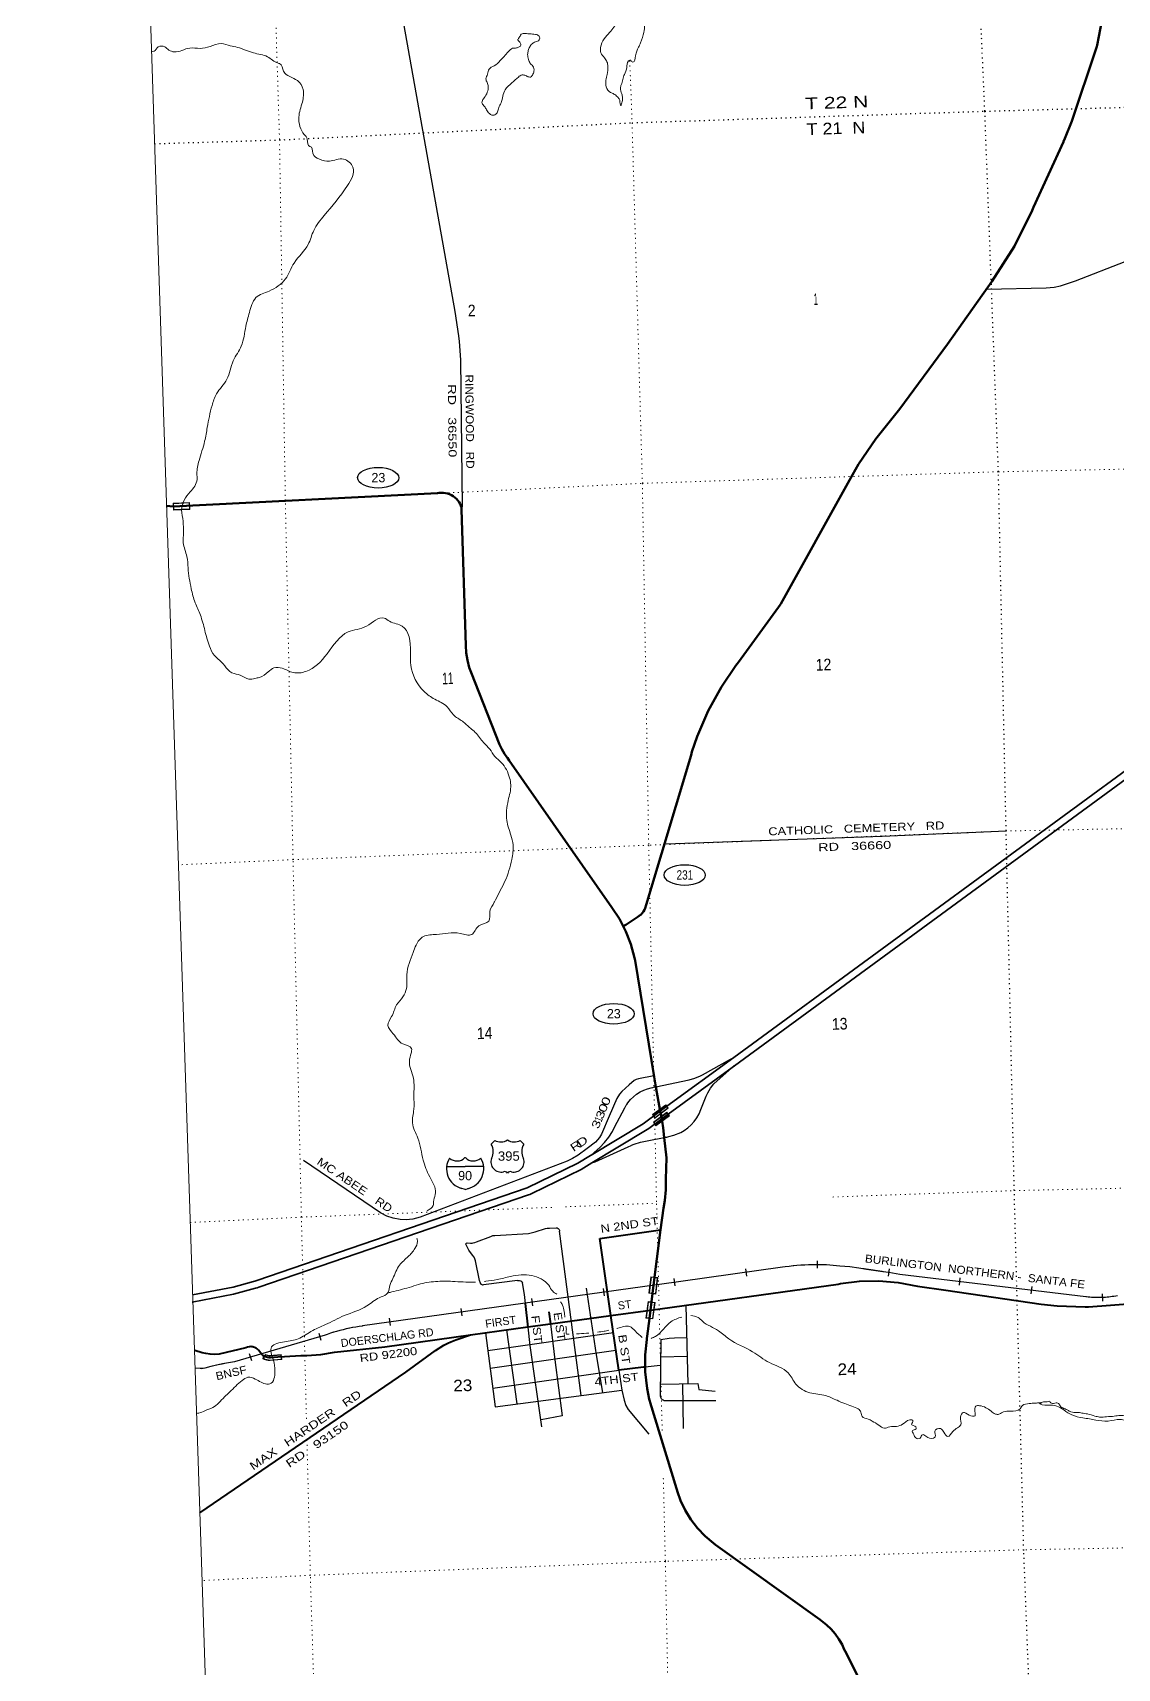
# Model space of a CAD drawing. Header units: feet. Extents: x 745759 to 1002271, y -170898 to 32007.
# Drawn here: x 745759 to 762033, y -65991 to -41459 of the extents above; entities that cross this region are included whole.
import ezdxf
from ezdxf.enums import TextEntityAlignment as Align

# ---------------------------------------------------------------- set-up
doc = ezdxf.new("R2010")
doc.units = ezdxf.units.FT
doc.header["$LTSCALE"] = 48
doc.header["$PDMODE"] = 32
doc.header["$PDSIZE"] = 24
doc.linetypes.add('DOTTED', pattern=[1.5, 0.3, -1.2])
for name, color, linetype, lineweight in [('15', 7, 'Continuous', 25), ('16', 7, 'Continuous', 25), ('17', 7, 'Continuous', 25), ('18', 7, 'Continuous', 35), ('19', 7, 'Continuous', 25), ('23', 7, 'Continuous', 70), ('26', 7, 'Continuous', 40), ('29', 7, 'Continuous', 25), ('34', 7, 'Continuous', 13), ('39', 7, 'Continuous', 13), ('4', 7, 'Continuous', 13), ('55', 7, 'Continuous', 13), ('59', 7, 'Continuous', 13), ('6', 7, 'DOTTED', 25), ('61', 7, 'Continuous', 13), ('7', 7, 'DOTTED', 13)]:
    doc.layers.add(name, color=color, linetype=linetype, lineweight=lineweight)
for name, color, linetype in [('27', 7, 'Continuous'), ('30', 7, 'Continuous'), ('54', 7, 'Continuous')]:
    doc.layers.add(name, color=color, linetype=linetype)

msp = doc.modelspace()

# ---------------------------------------------------------------- linework, layer by layer
at = {"layer": '15'}
for p, q in [((752244.47, -58331.69), (752247.37, -58328.78)), ((752250.54, -58331.16), (752247.11, -58328.78)), ((751971.76, -58463.16), (752248.17, -58463.16)), ((752248.17, -58808.74), (752184.28, -58790.78)), ((752247.64, -58809), (752311.27, -58790.26))]:
    msp.add_line(p, q, dxfattribs=at)
msp.add_lwpolyline([(752523.53, -58463.16), (752247.64, -58463.16), (752248.17, -58463.16)], dxfattribs=at)
for centre, radius, start, end in [((752274.39, -58498.26), 306.13, 148.44436, 254.43378), ((752125.79, -58215.66), 165.66, 227.34248, 315.8117), ((752369.48, -58215.66), 165.66, 224.18831, 312.69403), ((752220.88, -58498.26), 306.13, 283.08087, 31.62484)]:
    msp.add_arc(centre, radius, start, end, dxfattribs=at)
at = {"layer": '16'}
for p, q in [((752640.16, -58131.13), (752691.47, -58072.37)), ((752883.23, -58066.4), (752882.95, -58066.6)), ((753075.32, -58072.28), (753126.71, -58131.13))]:
    msp.add_line(p, q, dxfattribs=at)
for centre, radius, start, end in [((752447.18, -58241.76), 222.05, 332.97043, 29.75871), ((752782.55, -57914.71), 182.07, 239.97227, 303.45418), ((752984.33, -57915.21), 181.52, 236.33975, 300.08743), ((752984.32, -57914.71), 182.07, 236.54582, 236.59441), ((753319.68, -58241.76), 222.05, 150.24129, 207.02957), ((752786.37, -58396.66), 151.42, 159.09177, 283.81923), ((752980.49, -58396.66), 151.42, 256.18077, 20.90823)]:
    msp.add_arc(centre, radius, start, end, dxfattribs=at)
for centre, major_axis, start_param, end_param in [((752841.71, -58595.48), (-19.56, 51.67), 4.95877769, 6.28318531), ((752925.16, -58595.48), (19.56, 51.67), 0, 1.32637542)]:
    msp.add_ellipse(centre, major_axis=major_axis, ratio=0.929097, start_param=start_param, end_param=end_param, dxfattribs=at)
at = {"layer": '17'}
for centre in [(750943.28, -48133.95), (755542.45, -54093.19), (754475.91, -56174.42)]:
    msp.add_ellipse(centre, major_axis=(309.24, -1), ratio=0.500121, dxfattribs=at)
at = {"layer": '18'}
for p, q in [((756252.73, -56978.96), (756288.12, -56953.05)), ((754131, -58297.98), (754136.5, -58294.66))]:
    msp.add_line(p, q, dxfattribs=at)
for points in [[(756277.92, -56827.92), (767408.59, -48680.34), (768111.93, -48168.42), (769067.41, -47334.72), (769930.51, -46405.71), (770691.78, -45391.57), (770761.5, -45281.4)], [(756288.12, -56953.05), (767443.41, -48787.45), (767468.41, -48769.05), (767493.41, -48750.85), (768178.26, -48252.38), (769142.16, -47411.28), (770012.85, -46474.04), (770775.73, -45458.72), (770850.37, -45345.08)], [(755175.51, -57634.87), (755275.65, -57561.57), (756277.92, -56827.92)], [(755196.63, -57752.01), (755294.98, -57680.02), (756252.73, -56978.96)], [(754136.5, -58294.66), (754918.48, -57823.01), (755175.51, -57634.87)], [(754149.94, -58411.34), (754953.46, -57926.69), (754979.21, -57911.16), (755003.46, -57893.41), (755196.63, -57752.01)], [(748158.69, -60388.68), (748764.93, -60273.15), (749070.73, -60188.59), (749093.96, -60182.17), (749120.73, -60173), (753178.38, -58783.06), (753937.74, -58414.55), (754131, -58297.98)], [(748153.48, -60497.35), (748771.11, -60381.78), (749102.24, -60290.8), (749126.44, -60284.15), (749152.24, -60275.31), (753196.35, -58890.02), (753218.52, -58882.42), (753246.35, -58868.92), (753988.13, -58508.94), (754149.94, -58411.34)]]:
    msp.add_lwpolyline(points, dxfattribs=at)
at = {"layer": '19'}
for points in [[(755109.35, -57267.93), (755608, -57163.05), (755694.86, -57137.37), (755778.56, -57102.76), (755808, -57088.05), (756231, -56853.89), (756277.92, -56827.92)], [(755235.73, -58030.14), (755252, -58027.1), (755271.9, -58023.38), (755302, -58015.54), (755377.65, -57995.85), (755482, -57957.05), (755534.84, -57925.44), (755589.38, -57884.93), (755639.39, -57838.94), (755684.32, -57787.98), (755723.67, -57732.59), (755757.02, -57673.4), (755784, -57611.05), (755866, -57409.05), (755889.42, -57358.75), (755929.68, -57289.1), (755977, -57224.05), (756252.73, -56978.96)], [(756252.73, -56978.96), (756285, -56950.27), (756288.12, -56953.05)], [(754136.5, -58294.66), (754269, -58180.05), (754340.5, -58106.33), (754403.9, -58025.55), (754458.5, -57938.58), (754490, -57877.05), (754643.83, -57585.05), (754664.7, -57545.43), (754671.59, -57535.05), (754689.06, -57508.73), (754728.3, -57461.25), (754772.28, -57418.13), (754820.54, -57379.85), (754872.53, -57346.82), (754927.68, -57319.4), (754985.4, -57297.9), (755039, -57284.11), (755064, -57279.05), (755089, -57272.21), (755109.35, -57267.93)], [(754149.94, -58411.34), (754199.94, -58395.42), (754694.93, -58168.03), (754737.11, -58148.65), (754744.93, -58145.35), (754786.29, -58127.91), (754876.9, -58099.19), (754931.08, -58088.08), (754956.08, -58082.46), (754981.08, -58077.78), (755235.73, -58030.14)], [(754131, -58297.98), (754131, -58299.42), (754136.5, -58294.66)]]:
    msp.add_lwpolyline(points, dxfattribs=at)
at = {"layer": '23'}
for p, q in [((755175.51, -57634.87), (755109.35, -57267.93)), ((755075.63, -60244.73), (755180.83, -59416.36))]:
    msp.add_line(p, q, dxfattribs=at)
for points in [[(754620.78, -54861.6), (754656.8, -54837.92), (754837.8, -54719.01), (754878.73, -54692.12), (754887.8, -54684.09), (754906.29, -54663.63), (754922.85, -54640.93), (754936.94, -54616.62), (754948.41, -54590.97), (754948.97, -54589.26), (754965.19, -54539.63), (754965.3, -54539.26), (755637.92, -52296.57), (755642.76, -52271.57), (755651.02, -52246.57), (755727.55, -52014.93), (755891.97, -51631.83), (756095.53, -51268.02), (756311.69, -50951.3), (756328.75, -50926.3), (756348.5, -50901.3), (756950.3, -50075.12), (756976.91, -50038.59), (756984.41, -50025.12), (758016.8, -48171.74), (758151.22, -47931), (758408.59, -47549.03), (758769.41, -47100.62), (759486.8, -46129.34), (760089.02, -45276.47), (760152.24, -45189.34), (760488.69, -44660.17), (760755.52, -44123.8), (760765.98, -44098.8), (760777.36, -44073.8), (761223.67, -43093.59), (761224.8, -43091.12), (761244.32, -43043.59), (761350.95, -42784.05), (761716.8, -41693.77), (761726.28, -41665.51), (761730.54, -41643.77), (761831.64, -41127.31)], [(754620.78, -54861.6), (754564.5, -54752.08), (754450.38, -54577.66), (752910.07, -52374.12), (752881.48, -52333.22), (752874.35, -52324.12), (752838.25, -52275.61), (752797.82, -52207.4), (752764.73, -52135.34), (752337.68, -51053.73), (752310.54, -50979.31), (752281.95, -50871.85), (752264.75, -50761.99), (752259.13, -50650.94), (752193.7, -48608.12), (752192.89, -48582.96), (752185.07, -48558.12), (752184.69, -48556.93), (752172.24, -48527.85), (752156.81, -48500.23), (752138.58, -48474.37), (752117.75, -48450.56), (752094.55, -48429.06), (752069.22, -48410.1), (752042.05, -48393.9), (752013.34, -48380.62), (751983.4, -48370.41), (751952.55, -48363.4), (751921.14, -48359.64), (751889.51, -48359.19), (751883, -48359.78), (751858.68, -48361.99), (751833, -48363.31), (747869.05, -48564.27), (747766.99, -48553.18)], [(755109.35, -57267.93), (755082.41, -57118.54), (754798.44, -55375.42), (754789.75, -55332.95), (754735.11, -55131.8), (754659.76, -54937.47), (754620.78, -54861.6)], [(755196.63, -57752.01), (755182.97, -57676.24), (755175.51, -57634.87)], [(755235.73, -58030.14), (755220.14, -57882.38), (755202.46, -57784.33), (755196.63, -57752.01)], [(755180.83, -59416.36), (755222.31, -59089.79), (755244.05, -58974.02), (755259.13, -58815.02), (755257.52, -58655.32), (755268.04, -58336.5), (755235.73, -58030.14)], [(755028.32, -60617.15), (755059.56, -60371.25), (755075.63, -60244.73)], [(754950.58, -61470.65), (754949.67, -61287.59), (754972.5, -61059.53), (754973.83, -61046.21), (754978.49, -61009.53), (755012.03, -60745.42), (755028.32, -60617.15)], [(759891.05, -69563.16), (757948.16, -65734.91), (757930.85, -65700.81), (757924.05, -65684.91), (757903.09, -65635.9), (757856.92, -65552.36), (757802.28, -65474.11), (757739.75, -65401.99), (757670.03, -65336.81), (757617.36, -65297.02), (757592.36, -65276.86), (757567.36, -65258.94), (756006.42, -64139.79), (755971.76, -64113.91), (755847.67, -64007.76), (755735.34, -63889.21), (755636.03, -63759.58), (755550.81, -63620.27), (755480.62, -63472.83), (755435.05, -63343.85), (755422.09, -63307.14), (755418.02, -63293.85), (755023.59, -62003.37), (755017.86, -61984.6), (755011.43, -61953.37), (754978.78, -61794.7), (754950.94, -61541.91), (754950.58, -61470.65)]]:
    msp.add_lwpolyline(points, dxfattribs=at)
at = {"layer": '26'}
for p, q in [((754270.94, -59545.41), (755180.83, -59416.36)), ((754435.91, -60699.09), (754270.94, -59545.41)), ((753192.4, -60874.61), (753151.7, -60519.85)), ((753189.38, -60871.51), (753530.16, -60824.37)), ((753504, -60646.05), (753530.16, -60824.37)), ((753530.16, -60824.37), (754435.91, -60699.09)), ((754435.91, -60699.09), (755028.32, -60617.15)), ((749196.12, -61286.36), (749195.89, -61286.16)), ((749196.3, -61286.59), (749196.12, -61286.36))]:
    msp.add_line(p, q, dxfattribs=at)
for points in [[(755028.32, -60617.15), (757844.73, -60227.6), (757877.72, -60221.46), (758166.4, -60185.04), (758457.31, -60179), (758747.25, -60203.4), (759033.05, -60257.98), (759461.63, -60321.55), (760890.73, -60528.04), (761130.6, -60555.98), (761549.3, -60570.75), (761575.48, -60571.67), (761599.3, -60569.86), (762325.27, -60514.65), (765368.2, -60278.16), (765393.2, -60274.19), (765418.2, -60271.24), (765801.06, -60226.07), (766261.92, -60125.26), (766709.72, -59976.82), (767139.55, -59782.39), (767546.71, -59544.09), (767883.4, -59296.41)], [(754950.58, -61470.65), (754923.91, -61473.91), (754553.18, -61519.28), (754435.91, -60699.09)], [(748268, -63658.47), (751357.93, -61551.73), (751802.29, -61226.42), (751928.59, -61145.75), (751987.23, -61114.16), (752032.33, -61093.29), (752107.89, -61062.27), (752330.58, -60990.3)], [(749494.07, -61320.87), (749539.56, -61316.75), (749782.49, -61297.27), (749871.63, -61297.85), (750080.2, -61283.63), (750286.14, -61247.68), (751044.49, -61168.18), (752330.58, -60990.3), (753189.38, -60871.51)], [(749196.12, -61286.36), (749146.26, -61221.88), (749136.68, -61210.63), (749125.98, -61200.44), (749114.28, -61191.42), (749101.7, -61183.68), (749088.37, -61177.29), (749074.46, -61172.34), (749060.1, -61168.86), (749045.45, -61166.91), (749030.68, -61166.49), (749015.95, -61167.62), (749006.88, -61169.29), (748981.65, -61176.54), (748956.88, -61182.59), (748558.34, -61280.07), (748491.03, -61284.36), (748423.64, -61281.6), (748356.9, -61271.81), (748300.06, -61257.69), (748191, -61226.05)], [(749494.07, -61320.87), (749327.63, -61336.23), (749307.01, -61335.3), (749280.77, -61329.67), (749238.6, -61315.6), (749210.03, -61298.4), (749196.12, -61286.36)]]:
    msp.add_lwpolyline(points, dxfattribs=at)
at = {"layer": '29'}
for p, q in [((750770, -38222.05), (752092, -45639.05)), ((752176, -46368.05), (752201, -48573.05)), ((753988.47, -61899.05), (753664, -59435.05)), ((753033, -60174.05), (752522.37, -60241.8)), ((755560.52, -60547.04), (755588.75, -61722.48)), ((752553.79, -60959.42), (752697.46, -62070.04)), ((752587.88, -61222.92), (754472.24, -60952.74)), ((753026.91, -62026.4), (752872.32, -60915.36)), ((755186.21, -61059.05), (755175.94, -61904.05)), ((752622.26, -61488.72), (754507.04, -61220.32)), ((755579.01, -61316.76), (755182.03, -61326.22)), ((752661.31, -61790.58), (754553.21, -61519.31)), ((754948.91, -61470.85), (755175.76, -61443.1)), ((752697.46, -62070.04), (754600, -61818.05)), ((755509.74, -61724.27), (755517, -62395.05)), ((755257, -61975.05), (756008, -61975.05)), ((754695.38, -62107.39), (755003.82, -62480.89))]:
    msp.add_line(p, q, dxfattribs=at)
for points in [[(760068, -45305.43), (760967.84, -45288.15), (761084.11, -45275.8), (761181.86, -45255.2), (761404.1, -45181.07), (762149.04, -44892.79), (762262.22, -44853.68), (762367.17, -44826.9), (762486.53, -44804.26), (762614.11, -44793.95), (763005.1, -44789.83), (763113.14, -44796.03), (763170.76, -44808.38), (763206.77, -44818.66), (763301.43, -44859.84), (763358.02, -44892.81), (763396.09, -44925.74), (763453.71, -45003.98), (763573.06, -45238.73), (763590.56, -45263.46), (763611.14, -45277.87), (763634.8, -45288.15), (763683.16, -45300.52), (763727, -45305.05)], [(752092, -45639.05), (752147.56, -46006.45), (752159.89, -46088.66), (752176, -46368.05)], [(755264.89, -53623.59), (758506.59, -53509.36), (759425.43, -53472.29), (759686.78, -53459.93), (760364.85, -53431.11)], [(755079.79, -57102.47), (754846.67, -57147.94), (754812.75, -57160.28), (754781.88, -57176.75), (754706.74, -57238.54), (754598.73, -57337.37), (754563.75, -57380.61), (754525.64, -57444.46), (754410.4, -57708.04), (754293.14, -57981.9), (754262.24, -58029.27), (754202.59, -58097.21), (754081.14, -58194), (753943.3, -58292.84), (753860.98, -58342.26), (753776.58, -58383.45), (751570.54, -59223.6), (751464.57, -59252.43), (751364.75, -59264.78), (751273.19, -59260.66), (751167.19, -59240.07), (751073.57, -59211.24), (750977.87, -59157.7), (749823.3, -58377.11)], [(752522.37, -60241.8), (752506.08, -60242.04), (752495.66, -60236.66), (752484.52, -60228.16), (752477.17, -60213.02), (752464.85, -60176.53), (752403.22, -59878.51), (752393.97, -59849.23), (752381.65, -59826.62), (752360.08, -59794.25), (752302.56, -59718.2), (752297.94, -59711.26), (752259.42, -59629.82), (752257.88, -59624.42), (752261.48, -59618.51), (752267.64, -59613.63), (752275.86, -59611.32), (752327.21, -59613.38), (752350.84, -59613.12), (752369.33, -59610.29), (752392.44, -59605.41), (752417.6, -59596.94), (752631.25, -59512.67), (752662.07, -59501.36), (752690.83, -59498.28), (753200.3, -59469.51), (753296.86, -59446.9), (753455.04, -59393.46), (753477.65, -59390.11), (753512.56, -59387.3), (753615.28, -59383.19), (753630.19, -59386), (753641.49, -59392.16), (753648.68, -59398.84), (753656.37, -59409.9), (753661.52, -59419.39), (753664, -59435.05)], [(753033, -60174.05), (753064.72, -60175.51), (753083.2, -60179.62), (753097.58, -60187.84), (753105.8, -60197.09), (753109.98, -60209.26)], [(753151.7, -60519.85), (753136, -60383.05), (753109.98, -60209.26)], [(754063, -60288.05), (754214, -61291.05), (754307.27, -61856.82)], [(753530.16, -60824.37), (753594, -61365.05), (753702, -62206.05), (753388, -62264.05)], [(753397, -62371.05), (753224, -61150.05), (753192.4, -60874.61)], [(755186.21, -61059.05), (755311.09, -61040.55), (755389.15, -61034.39), (755572.07, -61028.08)], [(754553.19, -61519.3), (754600, -61818.05), (754632.15, -61971.33), (754660.91, -62049.43), (754695.38, -62107.39)], [(755177.99, -61731.8), (755740, -61719.05), (755753, -61811.05), (755999, -61832.05)], [(755175.94, -61904.05), (755178.08, -61919.96), (755183.73, -61935.37), (755189.38, -61944.11), (755197.08, -61953.87), (755205.3, -61960.04), (755217.63, -61966.72), (755235.09, -61972.37), (755257, -61975.05)]]:
    msp.add_lwpolyline(points, dxfattribs=at)
at = {"layer": '34'}
for p, q in [((757007.95, -59974.86), (750706.98, -60853.89)), ((761559.57, -60416.99), (758772.23, -60084.49)), ((750146, -60994.05), (748785.11, -61392.11))]:
    msp.add_line(p, q, dxfattribs=at)
at = {"layer": '34', "lineweight": 25}
for p, q in [((756455.76, -59997.88), (756471.05, -60107.43)), ((757528.66, -59880.95), (757527.72, -59991.56)), ((758611.52, -59999.9), (758593.33, -60109.01)), ((754318.46, -60296.04), (754333.74, -60405.59)), ((755380.03, -60145.31), (755395.31, -60254.86)), ((759672.28, -60135.35), (759659.18, -60245.18)), ((760750.12, -60266.55), (760737.02, -60376.38)), ((753242.72, -60443.48), (753258.01, -60553.03)), ((761805.19, -60373.45), (761810.22, -60483.94)), ((751105.42, -60741.65), (751120.71, -60851.2)), ((752181.16, -60594.21), (752196.44, -60703.76)), ((750052.49, -60965.66), (750083.54, -61071.82)), ((749009.63, -61267.98), (749040.69, -61374.14))]:
    msp.add_line(p, q, dxfattribs=at)
for points in [[(762032.01, -60404.09), (762008.82, -60408.54), (761983.36, -60412.83), (761957.82, -60416.67), (761932.07, -60420.27), (761906.35, -60423.24), (761880.7, -60425.75), (761854.84, -60428), (761829, -60429.63), (761803.24, -60430.81), (761777.23, -60431.57), (761751.43, -60431.85), (761725.57, -60431.82), (761699.6, -60431.22), (761673.83, -60430.12), (761647.98, -60428.59), (761622.21, -60426.74), (761596.33, -60424.31), (761570.69, -60421.53), (761558.55, -60419.98), (761558.49, -60417.98), (758772.06, -60085.58), (758606.21, -60055.08), (758517.04, -60042.33), (758268.83, -60007.33), (758153.07, -59988), (758021.09, -59971.79), (757870.52, -59957.29), (757718.77, -59944.33), (757667.51, -59941.73), (757668.92, -59941.68), (757636.4, -59940.09), (757577.88, -59938.58), (757519.3, -59938.09), (757460.35, -59938.24), (757401.66, -59939.75), (757343.25, -59942.3), (757284.47, -59945.49), (757225.96, -59950.05), (757167.72, -59955.63), (757109.1, -59962.21), (757051.08, -59969.81), (757008.1, -59975.95), (755126.63, -60238.43)], [(755123.13, -60238.09), (750707.51, -60854.93), (750705.56, -60857.01), (750656.29, -60864.1), (750607.85, -60872.23), (750559.5, -60881.19), (750510.97, -60890.74), (750462.86, -60901.38), (750415.16, -60912.82), (750367.25, -60924.86), (750319.77, -60937.97), (750272.69, -60951.89), (750225.44, -60966.67), (750178.87, -60982.23), (750148, -60994.05), (750146.66, -60995.01), (748785.36, -61393.19), (748695.82, -61408.99), (748607.21, -61426.73), (748518.87, -61446.01), (748430.17, -61466.4), (748342.35, -61488.75), (748309.44, -61493.16), (748272.89, -61494.57), (748196.03, -61489.88)]]:
    msp.add_lwpolyline(points, dxfattribs=at)
at = {"layer": '34'}
for centre, radius, start, end in [((757512.1, -63301.09), 3364.22, 86.87921, 98.61856), ((757095.04, -68624.05), 8702.71, 78.88841, 86.05854), ((761746.21, -58948.83), 1481.96, 262.76724, 281.2017), ((751091.57, -63652.71), 2823.33, 97.86911, 109.53245), ((749658.07, -66510.77), 5192.57, 99.67831, 105.19246)]:
    msp.add_arc(centre, radius, start, end, dxfattribs=at)
at = {"layer": '39'}
for points in [[(755285.89, -40161.24), (755274.56, -40185.77), (755220.75, -40203.54), (755153.24, -40233.81), (755013.88, -40284.41), (754978.48, -40311.7), (754908.95, -40408.56), (754921.61, -40494.85), (754940.43, -40584.99), (754953.09, -40671.29), (754953.57, -40753.92), (754963.19, -40806.04), (754971.16, -40870.3), (755000.1, -40895.63), (755054.32, -40958.49), (755023.54, -41072.31), (754971.06, -41200.9), (754943.14, -41342.86), (754928.38, -41454.18), (754880.71, -41608.83), (754848.59, -41678.35), (754804.1, -41804.68), (754764.73, -41900.62), (754746.33, -41891.1), (754731.65, -41871.39), (754699.78, -41882.44), (754672.59, -41982.04), (754637.42, -42083.9), (754615.6, -42161.17), (754589.82, -42240.57), (754579.21, -42289.27), (754597.9, -42375.39), (754609.9, -42439.53), (754599.96, -42510.38), (754588.93, -42544.99), (754583.26, -42557.26), (754572.17, -42523.32), (754564.2, -42459.06), (754532.89, -42421.71), (754479.27, -42378.99), (754430.29, -42356.29), (754365.29, -42269.57), (754360.36, -42172.96), (754379.81, -42083.68), (754390.36, -41966.44), (754376.18, -41896.31), (754338.1, -41834.98), (754285.59, -41761.99), (754279.2, -41683.57), (754335.58, -41550.83), (754415.22, -41455.68), (754479.21, -41375.11), (754519.07, -41295.28), (754530.84, -41218.32), (754548.82, -41147.22), (754630.6, -41056.04), (754657.29, -41006.85), (754649.38, -40944.6), (754605.7, -40897.55), (754587.85, -40839.63), (754609.8, -40766.39), (754622.55, -40655.13), (754627.24, -40610.64), (754622.32, -40514.03), (754608.19, -40445.92), (754594.98, -40341.5), (754606.57, -40258.5), (754645.69, -40221.03), (754711.25, -40192.83), (754789, -40168.29), (754888.51, -40130.99), (754959.8, -40092.54), (755048.7, -40103.95), (755165.56, -40108.46), (755231.85, -40104.42), (755275.97, -40099.05), (755284.5, -40114.92), (755283.7, -40155.26), (755281.93, -40163.38)], [(747545.05, -41745.25), (747581.06, -41738.11), (747643.46, -41671.71), (747740.1, -41672.8), (747801.88, -41719.3), (747881.21, -41747.13), (748116.95, -41689.56), (748272.08, -41694.92), (748420.08, -41664.21), (748587.89, -41622.83), (748723.7, -41654.98), (748833.13, -41679.87), (749071.05, -41761.33), (749280.1, -41819.48), (749441.98, -41915.35), (749464.34, -41922.73), (749524.16, -42037.83), (749731.61, -42176.66), (749816.16, -42311.17), (749805.72, -42498.96), (749752.2, -42726.36), (749834.54, -42987.93), (749878.83, -43055.12), (749916.35, -43164.85), (749924.39, -43164.6), (749961.73, -43268.29), (750060.98, -43355.99), (750210.8, -43385.7), (750423.21, -43355.05), (750563.76, -43477.77), (750481.47, -43752.41), (750134.72, -44200.39), (749976.46, -44424.93), (749892.23, -44635.12), (749681.25, -44913.68), (749551.56, -45151.46), (749307.52, -45334.26), (749109.24, -45433.01), (749011.29, -45655.72), (748957.16, -45862.98), (748889.62, -46159.34), (748769.44, -46378.69), (748673.19, -46657.79), (748516.76, -46876.22), (748449.59, -47051.63), (748378.93, -47378.33), (748338.94, -47587.17), (748255.12, -47877.99), (748222.75, -48072.49), (748225.36, -48159.09), (748122.36, -48347.68), (748031.44, -48469.38), (747990.48, -48616.2)], [(753034.1, -41572.27), (753041.66, -41555.91), (753072.5, -41510.62), (753089.74, -41481.88), (753153.84, -41471.86), (753218.37, -41475.95), (753301.17, -41485.53), (753356.25, -41510.06), (753360.02, -41568.4), (753302.56, -41598.37), (753251.07, -41626.14), (753216.27, -41673.56), (753195.67, -41724.59), (753185.49, -41787.39), (753197.73, -41859.59), (753225.75, -41921.22), (753273.69, -41976.21), (753281, -42018.32), (753264.78, -42081.3), (753229.87, -42124.7), (753201.66, -42123.54), (753154.74, -42102.79), (753104.11, -42092.24), (753046.71, -42124.22), (752948.72, -42211.86), (752849.15, -42313.67), (752813.86, -42411.5), (752786.73, -42513.12), (752752.6, -42582.69), (752732.43, -42647.81), (752695.5, -42691.27), (752649.31, -42694.69), (752612.39, -42671.62), (752568.47, -42616.52), (752536.73, -42565.07), (752501.09, -42517.77), (752502.25, -42489.52), (752532.85, -42436.18), (752580.63, -42352.07), (752594.22, -42269.01), (752578.27, -42207.01), (752558.53, -42153.18), (752584.5, -42079.82), (752606.38, -42004.57), (752683.46, -41957.87), (752775.66, -41878.47), (752834.1, -41814.2), (752894.43, -41745.84), (752959.27, -41693.48), (753017.45, -41687.67), (753059.26, -41672.29), (753084.54, -41643.3), (753077.84, -41621.33), (753052.56, -41583.8), (753035.93, -41566.16)], [(747990.48, -48616.19), (748022, -48957.5), (748018.51, -49108.79), (748073.07, -49316.78), (748090.3, -49487.6), (748137.91, -49798.6), (748196.56, -50008.48), (748274.59, -50193.58), (748341.95, -50425.37), (748411.38, -50659.11), (748488.13, -50801.91), (748591.7, -50899.56), (748689.73, -51013.49), (748749.43, -51058.04), (748881.46, -51098.37), (749001.86, -51153.17), (749094.17, -51144.32), (749160.1, -51128.2), (749294.46, -51045.5), (749379.22, -50986.48), (749504.19, -50992.75), (749669.12, -51056.28), (749857.82, -51040.46), (750175.85, -50774.78), (750491.99, -50446.66), (750769.11, -50359.61), (751031.13, -50238.76), (751113.07, -50286.66), (751304.45, -50359.46), (751428.76, -50744.73), (751433, -50952.23), (751631.83, -51339.27), (751792.31, -51455.34), (751976.85, -51568.66), (752071.1, -51690.78), (752206.84, -51787.44), (752326.73, -51892.65), (752398.99, -51952.94), (752524.37, -52106.37), (752615.87, -52204.37), (752695.68, -52314.83), (752788.95, -52404.73), (752914.68, -52636.75), (752931.91, -52741.05), (752892.65, -52974.07)], [(752892.65, -52974.07), (752871.47, -53273.05), (752934.5, -53494.89), (752967.02, -53639.04), (752947.5, -53859.36), (752844.67, -54187.04), (752704.07, -54463.45), (752685.12, -54502.33), (752618.75, -54637.39), (752603.01, -54783.01), (752454.21, -54854.06), (752347.44, -54984.3), (752173.92, -54969.42), (751818.14, -54984.27), (751621.82, -55014.44), (751511.03, -55144.8), (751470.01, -55252.89), (751371.51, -55590.51), (751367.59, -55794.23), (751314.99, -55918.79), (751220.04, -56040.62), (751144.83, -56216.26), (751086.45, -56349.07), (751168.69, -56473.57), (751314.17, -56626.38), (751443.09, -56697.04), (751437.11, -56765.76), (751410.47, -56883.49), (751470.52, -57139.69), (751478.53, -57405.53), (751478.56, -57607.12), (751456.54, -57811.38), (751537.86, -58038.72), (751618.25, -58368.88), (751716.31, -58617.88), (751804.09, -58859.12), (751777.26, -58970.81), (751765.62, -59051.8), (751679.97, -59127.63)], [(751523.98, -59538.39), (751532.19, -59587.05), (751495.19, -59695.01), (751392.14, -59815.06), (751265.21, -59943.9), (751162.58, -60144.58), (751119.43, -60248.7), (751092.24, -60348.3), (751069.02, -60379.24), (750959.95, -60432.95), (750774.46, -60555.51), (750434.7, -60700.91), (750150.99, -60836.53), (749934.68, -60937.86), (749742.79, -61048.52), (749538.85, -61093.02), (749343.93, -61169.5), (749372.63, -61372.1)], [(752536.04, -60189.19), (752556.54, -60186.85), (752726.84, -60161.51), (752926.64, -60113.1), (753248.23, -60099.29), (753388.67, -60151.46), (753502.23, -60246.78), (753561.26, -60335.7), (753623.42, -60379.22)], [(751095.43, -60359.97), (751146.53, -60346.65), (751406.1, -60278.28), (751547.65, -60233.66), (751803.92, -60189.58), (752059.47, -60187.85), (752373.8, -60200.47), (752404.88, -60199.83)], [(753677.16, -60494.83), (753710.45, -60544.84), (753733.47, -60640.9), (753745.39, -60724.98)], [(755037.7, -61043.42), (755105.15, -61012.43), (755336.04, -60793.74), (755497.33, -60722.36)], [(755634.17, -60701.3), (755742.64, -60728.96), (755808.74, -60785.41), (756050.56, -60929.25), (756205.12, -61049.53), (756561.11, -61242.3), (756813.59, -61405.96), (757093.91, -61558.71), (757209.72, -61728.54), (757420.89, -61857.18), (757659.67, -61900.32), (757828.86, -61971.77), (757943.04, -62020.71), (758048.87, -62059.82), (758146.72, -62101.2), (758186.44, -62150.38), (758204.53, -62216.36), (758296.17, -62251.87), (758355.45, -62282.32), (758453.9, -62343.83), (758537.8, -62389.66), (758617.68, -62369.09), (758722.12, -62361.88), (758809.74, -62331), (758918.45, -62265.2), (758967.01, -62273.8), (758957.86, -62304.32), (758944.52, -62328.91), (759010.19, -62371.26), (759013.12, -62401.41), (758959.43, -62423.2), (758979.35, -62483.07), (759009.08, -62534.58), (759073.6, -62538.66), (759108.28, -62487.21), (759159.27, -62509.85), (759274.86, -62538.59), (759302.46, -62519.61), (759293.82, -62433.19), (759381.26, -62396.26), (759429.2, -62451.25), (759489.52, -62515.94), (759565.69, -62439.03), (759634.42, -62382.52), (759683.42, -62338.69), (759679.9, -62221.88), (759724.08, -62152), (759809.87, -62193.74), (759898.7, -62203.13), (759896.76, -62138.68), (759908.47, -62059.71), (759966.6, -62051.9), (760138.16, -62135.37), (760205.85, -62177.66), (760256.24, -62180.16), (760305.72, -62152.45), (760323.64, -62145.86), (760429.96, -62134.56), (760573.76, -62097.94), (760610.57, -62050.45), (760712.26, -62019.14), (760794.58, -62012.6), (760858.92, -62010.65), (760889.27, -62015.77), (760887.32, -62017.85), (760996.75, -62042.74)], [(753760.55, -60860.56), (753765.98, -60918.09), (753769.81, -60978.45), (753810.54, -60977.22)], [(753918.58, -60973.92), (753956.8, -60972.76), (754105.2, -60962.87)], [(754232.39, -60949.78), (754334.03, -60935.09), (754402.26, -60921.89)], [(754521.37, -60894.19), (754537.97, -60890.58), (754718.32, -60864.94), (754798.8, -60931.03), (754904.93, -61029.8)], [(749372.63, -61372.1), (749393.12, -61532.87), (749318.39, -61724.63), (749274.22, -61727.99), (749098.87, -61652.69), (748989.38, -61625.78), (748902.24, -61672.78), (748716.26, -61845.75), (748636.01, -61920.76), (748459.72, -62081.34), (748344.37, -62127.18), (748250.84, -62162.28), (748216.63, -62166.95)], [(763245.95, -62349.28), (763177.16, -62337.26), (763100.51, -62331.53), (763018.38, -62344.1), (762926.07, -62352.96), (762877.87, -62356.44), (762816.82, -62334.11), (762745.23, -62295.97), (762604.12, -62288.17), (762482.57, -62261.62), (762258.1, -62226.12), (762160.98, -62208.91), (762076.11, -62197.39), (761987.94, -62210.15), (761873.45, -62217.66), (761766.94, -62222.91), (761698.03, -62206.87), (761584.4, -62176.05), (761501.48, -62162.45), (761432.75, -62152.45), (761335.93, -62145.31), (761290.85, -62118.46), (761266.35, -62107.11), (761231.69, -62092.04), (761176.24, -62055.42), (761159.31, -62027.72), (761114.47, -62008.92), (761044.21, -62015.09), (761009.12, -61985.92), (760981.21, -61994.83), (760942.95, -61993.98), (760910.9, -61998.99), (760875.13, -62014.19), (760865.38, -62024.56)], [(760996.75, -62042.74), (761126.04, -62058.97), (761228.39, -62116.33), (761351.4, -62191.2), (761517.74, -62234.53), (761711.92, -62266.92), (761893.55, -62283.57), (762077.93, -62257.8), (762156.83, -62271.53), (762314.64, -62298.99), (762493.76, -62366.11), (762623.06, -62382.33), (762806.7, -62398.92), (762971.94, -62405.99), (763104.46, -62395.91), (763240.77, -62377.66), (763342.28, -62340.3), (763490.41, -62313.62), (763604.23, -62283.95), (763646.09, -62270.59), (763702.08, -62325.33), (763762.33, -62388), (763847.68, -62482.16), (763913.05, -62580.97), (763982.31, -62675.62), (764063.28, -62757.82), (764115.61, -62824.77), (764151.19, -62870.05), (764191.58, -62941.39), (764226.97, -62980.63), (764286.5, -63019.14), (764296.55, -63018.83), (764361.93, -63051.12), (764440.27, -63113.24), (764525.99, -63219.49), (764606.04, -63338), (764689.81, -63446.33), (764751.95, -63504.91), (764786.79, -63592.55), (764762.22, -63712.23), (764791.39, -63812.13), (764842.38, -63901.29), (764874.66, -64037.39), (764864.83, -64178.8), (764825.52, -64276.75), (764845.92, -64352.73), (764907.33, -64453.67), (764965.51, -64514.39), (765028.14, -64589.09), (765114.72, -64590.49), (765176.98, -64653.1), (765335.76, -64712.78), (765416.55, -64722.42), (765600.98, -64765.19), (765715.28, -64818.15), (765859, -64912.56), (766054.03, -65039.67), (766177.65, -65068.17), (766290.99, -65022.39), (766558.19, -64806.63), (766666.66, -64666.25), (766759.1, -64661.43), (766943.47, -64635.66), (767160.93, -64639.13), (767232.82, -64753.86), (767256.57, -64874.09), (767396.51, -64976.67), (767533.29, -65041.05), (767681.71, -65090.96), (767758.85, -65112.8), (767865.17, -65101.51), (767932.32, -65059.15), (768015.73, -65088.86), (768073.79, -65145.56), (768132.89, -65169.97), (768197.9, -65190.16), (768285.04, -65143.17), (768338.41, -65177.83), (768362.77, -65251.67), (768500.42, -65211.2), (768605.35, -65087.06), (768702.43, -64969.2), (768767.81, -65001.49), (768840.13, -64997.27), (768896.13, -64918.97), (769009.96, -64889.3), (769127.62, -64853.47), (769202.99, -64816.9), (769269.78, -64762.46), (769395.73, -64667.92), (769450.7, -64621.9), (769483.05, -64626.96), (769548.86, -64606.82), (769618.75, -64522.04), (769632.6, -64447.04), (769688.78, -64374.77), (769716.45, -64357.81)]]:
    msp.add_spline(points, degree=3, dxfattribs=at)
at = {"layer": '4'}
msp.add_lwpolyline([(745759.19, 12310.89), (776820.48, 13358.05), (807880.31, 14447.96), (838938.61, 15580.58), (869995.32, 16755.93), (901050.39, 17973.99), (932103.74, 19234.78), (963155.34, 20538.27), (994205.12, 21881.75), (1002271.19, -161246.56), (970969.51, -162603.69), (939665.99, -163917.76), (908360.69, -165188.77), (877053.68, -166416.71), (845745, -167601.59), (814434.73, -168743.41), (783122.91, -169842.15), (751809.62, -170897.82)], close=True, dxfattribs=at)
msp.add_lwpolyline([(745759.19, 12310.89), (776820.48, 13358.05), (807880.31, 14447.96), (838938.61, 15580.58), (869995.32, 16755.93), (901050.39, 17973.99), (932103.74, 19234.78), (963155.34, 20538.27), (994205.12, 21881.75), (1002271.19, -161246.56), (970969.51, -162603.69), (939665.99, -163917.76), (908360.69, -165188.77), (877053.68, -166416.71), (845745, -167601.59), (814434.73, -168743.41), (783122.91, -169842.15), (751809.62, -170897.82)], close=True, dxfattribs=at)
at = {"layer": '55'}
for points in [[(755056.56, -57687.02), (755257.86, -57538.77), (755296.4, -57591.1), (755095.11, -57739.36)], [(755256.16, -57549.96), (755067.75, -57688.71), (755096.8, -57728.16), (755285.2, -57589.4)], [(755256.16, -57549.96), (755067.75, -57688.71), (755096.8, -57728.16), (755285.2, -57589.4)], [(755072.72, -57800.33), (755273.61, -57651.52), (755312.3, -57703.75), (755111.41, -57852.56)], [(755301.11, -57702.08), (755271.94, -57662.7), (755083.9, -57801.99), (755113.07, -57841.37)]]:
    msp.add_lwpolyline(points, close=True, dxfattribs=at)
at = {"layer": '59'}
for points in [[(747864.6, -48515.86), (748114.34, -48504.35), (748119.17, -48609.24), (747869.43, -48620.75)], [(747872.96, -48523.48), (748106.71, -48512.71), (748110.8, -48601.61), (747877.05, -48612.38)], [(755139.25, -60130.34), (755110, -60378.63), (755005.72, -60366.34), (755034.97, -60118.06)], [(755041.97, -60126.94), (755130.36, -60137.34), (755102.99, -60369.74), (755014.6, -60359.33)], [(755097.63, -60503.17), (755065.46, -60751.09), (754961.33, -60737.58), (754993.5, -60489.66)], [(755000.4, -60498.62), (755088.66, -60510.07), (755058.55, -60742.12), (754970.29, -60730.67)]]:
    msp.add_lwpolyline(points, close=True, dxfattribs=at)
at = {"layer": '6'}
for points in [[(760836.05, -69529.92), (760629.83, -64222.46), (760487.36, -58826.39), (760364.99, -53429.71), (760249.02, -48044.92), (760045.8, -42636.59), (759808.22, -37223.25), (759620.39, -33105.43)], [(747588.1, -43123.65), (749462.7, -43067.31), (754751.97, -42809.68), (760045.8, -42636.59), (765121.19, -42494.32), (770554, -42391.58), (775868.95, -42385.15), (778737.37, -42377.46)]]:
    msp.add_lwpolyline(points, dxfattribs=at)
at = {"layer": '61'}
for p, q in [((749250, -61283.05), (749211, -61347.05)), ((749222.7, -61343.21), (749253.6, -61292.51)), ((749319.02, -61301.3), (749489.38, -61286.04))]:
    msp.add_line(p, q, dxfattribs=at)
for points in [[(749319.73, -61309.26), (749482.12, -61294.71), (749487.39, -61353.48), (749321.3, -61368.36)], [(749489.38, -61286.04), (749496.07, -61360.74), (749322.02, -61376.33)]]:
    msp.add_lwpolyline(points, dxfattribs=at)
for centre, radius, start, end in [((749333.05, -61114.81), 186.66, 243.59148, 266.60436), ((749333.05, -61114.81), 194.66, 245.91064, 266.60436), ((749333.04, -61114.8), 261.66, 242.17771, 268.03425), ((749333.04, -61114.8), 253.66, 244.21717, 268.03425)]:
    msp.add_arc(centre, radius, start, end, dxfattribs=at)
msp.add_point((749222.7, -61343.21), dxfattribs=at)
at = {"layer": '7'}
for p, q in [((754718.07, -41879.83), (754751.97, -42809.68)), ((747768.91, -48569.53), (747865.91, -48565.29)), ((748114.95, -48552.94), (749551.61, -48481.71)), ((755002.24, -53645.79), (755090.18, -57661.07)), ((755091.78, -57734.08), (755092.92, -57786.05)), ((755093.84, -57828.1), (755119.84, -59015.48)), ((757765.65, -58922.27), (760487.36, -58826.39)), ((749790.81, -59224.86), (753594.73, -59075.4)), ((753751.76, -59069.23), (755119.77, -59015.48)), ((755120.04, -59024.48), (755204.2, -62443.42)), ((748121.67, -59304.23), (749790.81, -59224.86)), ((749866.06, -62248.43), (749790.81, -59224.86)), ((749924.51, -64597.01), (749873.13, -62532.68)), ((755221.34, -63139.6), (755252.01, -64385.7)), ((755252.01, -64385.7), (755367.97, -70057.63))]:
    msp.add_line(p, q, dxfattribs=at)
for points in [[(749790.81, -59224.86), (749665.45, -53862.53), (749549.77, -48475.29), (749462.42, -43058.31), (749293.24, -37636.35), (749030.77, -33460.41)], [(754751.97, -42809.68), (754907.12, -48218.04), (755002.24, -53645.79)], [(749551.61, -48481.71), (754907.12, -48218.04), (760249.02, -48044.92), (765378.02, -47937.89), (770656.74, -47797.5), (775977.12, -47704.23), (778919.2, -47691.86)], [(779098.95, -52938.47), (776167.92, -53034.33), (770742.6, -53251.74), (765484.24, -53333.05), (760364.01, -53432.38), (755002.24, -53645.79), (749665.45, -53862.53), (747946.4, -53940.07)], [(760487.36, -58826.39), (765519.66, -58716.25), (770906.53, -58558.47), (776298.95, -58384.39), (779283.37, -58287.8)], [(779469.34, -63611.46), (776411.15, -63710.83), (771024.76, -63884.72), (765785.09, -64118.66), (760629.55, -64213.46), (755249.42, -64386.68), (749924.51, -64597.01), (748296.93, -64675.16)], [(750213.67, -75328.55), (750096.23, -69961.95), (749924.51, -64597.01)]]:
    msp.add_lwpolyline(points, dxfattribs=at)

# ---------------------------------------------------------------- texts
at = {"layer": '15'}
msp.add_text('90', height=140, dxfattribs=at).set_placement((752247.09, -58671.27), align=Align.CENTER)
at = {"layer": '16', "width": 1.05}
msp.add_text('395', height=140, dxfattribs=at).set_placement((752903.04, -58378.17), align=Align.CENTER)
at = {"layer": '17'}
for p in [(750945.99, -48202.26), (754478.62, -56242.73)]:
    msp.add_text('23', height=140, dxfattribs=at).set_placement(p, align=Align.CENTER)
at = {"layer": '17', "width": 0.8}
msp.add_text('231', height=140, dxfattribs=at).set_placement((755545.16, -54161.5), align=Align.CENTER)
at = {"layer": '27'}
for s, rotation, p in [('ST', 7.875, (754547.25, -60613.02)), ('FIRST', 7.875, (752558.4, -60884.32)), ('DOERSCHLAG RD', 6.985, (750390.12, -61174.05))]:
    msp.add_text(s, height=120, rotation=rotation, dxfattribs=at).set_placement(p)
for s, rotation, width, p in [('F ST', 276.545, 1.2, (753239.83, -60705.33)), ('E ST', 278.346, 1.2, (753573.39, -60659.74)), ('B ST', 278.137, 1.25, (754544.79, -60992.68)), ('RD 92200', 7.485, 1.2, (750674.88, -61400.25)), ('4TH ST', 6.976, 1.2, (754195.85, -61756.25)), ('MAX   HARDER   RD', 34.286, 1.3, (749066.76, -63025.12)), ('RD   93150', 34.476, 1.35, (749609.09, -62987.15))]:
    msp.add_text(s, height=120, rotation=rotation, dxfattribs=dict(at, width=width)).set_placement(p)
at = {"layer": '30'}
for s, rotation, width, p in [('RINGWOOD   RD', 270.65, 1.1, (752249.09, -46586.45)), ('RD   36550', 270.65, 1.35, (751988.01, -46732.66)), ('CATHOLIC   CEMETERY   RD', 2.018, 1.2, (756798.24, -53499.51)), ('RD   36660', 2.018, 1.35, (757547.17, -53737.55)), ('MC ABEE', 325.938, 1.2, (750012.03, -58420.21)), ('RD', 325.938, 1.15, (750883.38, -59011.99))]:
    msp.add_text(s, height=120, rotation=rotation, dxfattribs=dict(at, width=width)).set_placement(p)
for s, rotation, width, p in [('3', 66.821, 1.35, (754333.26, -57710.37)), ('0', 66.385, 1.45, (754372.92, -57611.08)), ('0', 66.385, 1.45, (754414.09, -57508.98)), ('3', 66.821, 1.35, (754270.34, -57853.89)), ('1', 66.821, 0.55, (754303.86, -57779.02)), ('R', 33.643, 1.35, (753939.16, -58205.85)), ('D', 35.553, 1.4, (754039.7, -58138.69))]:
    msp.add_text(s, height=120, rotation=rotation, dxfattribs=dict(at, width=width)).set_placement(p, align=Align.CENTER)
at = {"layer": '34', "width": 1.1}
for s, rotation, p in [('BURLINGTON  NORTHERN -  SANTA FE', 353.197, (758241.36, -59901.58)), ('BNSF', 12.946, (748521.23, -61671.21))]:
    msp.add_text(s, height=120, rotation=rotation, dxfattribs=at).set_placement(p)
at = {"layer": '54', "width": 1.2}
msp.add_text('N 2ND ST', height=120, rotation=8.072, dxfattribs=at).set_placement((754289.22, -59459.71))
at = {"layer": '6'}
for s, width, p in [('T 22 N', 1.35, (757352.11, -42609.23)), ('T 21  N', 1.15, (757372.95, -42994.99))]:
    msp.add_text(s, height=175, rotation=1.873, dxfattribs=dict(at, width=width)).set_placement(p)
at = {"layer": '7'}
for s, width, p in [('1', 0.45, (757481.49, -45543.79)), ('2', 0.9, (752290.48, -45715.25)), ('12', 0.9, (757510.34, -51028.27)), ('11', 0.65, (751906.39, -51232.64)), ('14', 0.9, (752426.2, -56555.59)), ('13', 0.9, (757753.4, -56415.58)), ('24', 1.1, (757837.89, -61595.68)), ('23', 1.1, (752071.99, -61839.65))]:
    msp.add_text(s, height=175, rotation=1.742, dxfattribs=dict(at, width=width)).set_placement(p)

doc.saveas('drawing.dxf')
